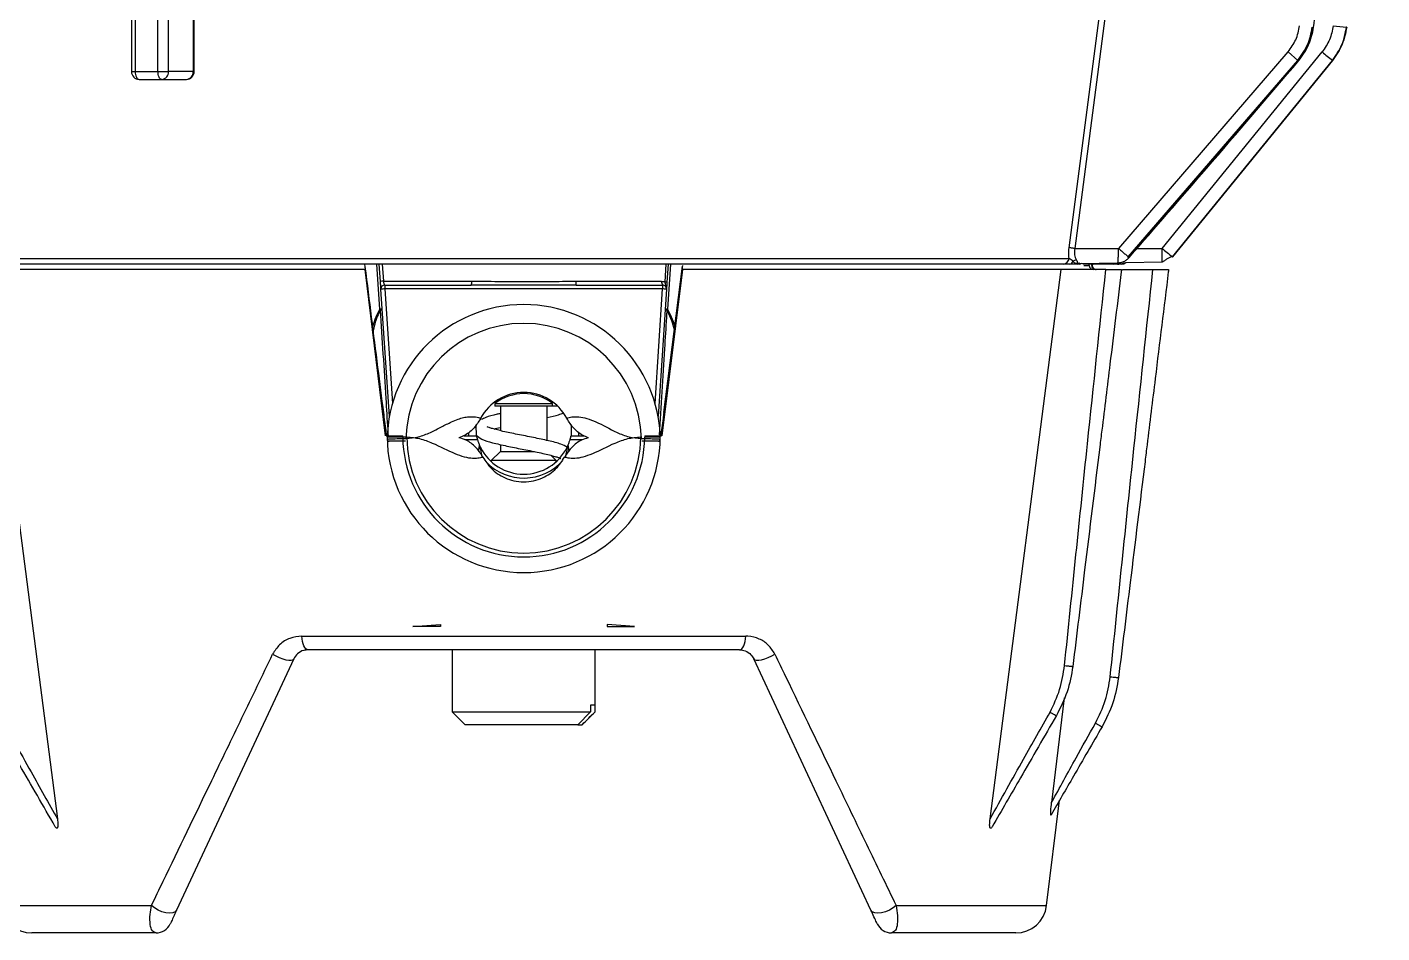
# Model space of a CAD drawing. Extents: x 7 to 135, y 3 to 97.
# Drawn here: x 55.29 to 60.5, y 3.37 to 6.85 of the extents above; entities that cross this region are included whole.
import ezdxf

# ---------------------------------------------------------------- set-up
doc = ezdxf.new("R2010")
doc.units = 0
doc.header["$MEASUREMENT"] = 0
doc.layers.add('OBJECT', color=7, linetype='CONTINUOUS')

msp = doc.modelspace()

# ---------------------------------------------------------------- linework, layer by layer
at = {"layer": 'OBJECT'}
for p, q in [((55.6953, 6.9014), (55.6953, 6.6814)), ((55.7099, 6.9014), (55.7099, 6.6814)), ((55.7974, 6.6814), (55.7974, 6.9014)), ((55.8379, 6.6814), (55.8379, 6.9014)), ((55.9329, 6.9014), (55.9329, 6.6814)), ((55.937, 6.6814), (55.937, 6.9014)), ((59.2996, 6.0041), (59.4145, 6.8882)), ((59.4367, 6.8866), (59.3215, 6.0014)), ((60.3666, 6.8522), (60.3658, 6.8522)), ((59.4901, 6.0015), (60.141, 6.7567)), ((59.527, 5.9693), (60.1789, 6.7244)), ((59.5297, 5.9693), (60.1814, 6.7244)), ((59.657, 6.0015), (60.2721, 6.7565)), ((59.6965, 5.9694), (60.3118, 6.7244)), ((60.3123, 6.7244), (59.6966, 5.9694)), ((60.1789, 6.7244), (60.141, 6.7567)), ((60.1789, 6.7244), (60.1814, 6.7244)), ((60.3123, 6.7244), (60.3118, 6.7244)), ((55.6953, 6.6814), (55.7099, 6.6814)), ((55.7099, 6.6814), (55.7974, 6.6814)), ((55.7974, 6.6814), (55.8379, 6.6814)), ((55.9329, 6.6814), (55.8379, 6.6814)), ((55.9329, 6.6814), (55.937, 6.6814)), ((55.7253, 6.6514), (55.8119, 6.6514)), ((55.8119, 6.6514), (55.907, 6.6514)), ((59.3215, 6.0014), (59.4901, 6.0015)), ((59.4901, 6.0015), (59.4902, 6.0014)), ((59.5606, 6.0015), (59.657, 6.0015)), ((55.1074, 5.9633), (59.2995, 5.9633)), ((56.594, 5.9314), (56.5928, 5.9414)), ((56.65, 5.7679), (56.6385, 5.9414)), ((56.6525, 5.8743), (56.6481, 5.9414)), ((56.6594, 5.9414), (56.6638, 5.8755)), ((57.7464, 5.8726), (57.751, 5.9414)), ((57.7585, 5.9414), (57.7539, 5.8717)), ((57.7681, 5.9414), (57.7565, 5.7679)), ((59.3148, 5.9524), (59.2995, 5.9633)), ((59.3366, 5.944), (59.4931, 5.9467)), ((59.3768, 5.9355), (59.3767, 5.9447)), ((59.3863, 5.9355), (59.3861, 5.9449)), ((59.3865, 5.9355), (59.3863, 5.9449)), ((59.3886, 5.9282), (59.3902, 5.9414)), ((59.5095, 5.9453), (59.5179, 5.9472)), ((59.5171, 5.9471), (59.6572, 5.9496)), ((55.1373, 5.9208), (55.4109, 3.8088)), ((56.5938, 5.9208), (55.1373, 5.9208)), ((56.6724, 5.2808), (56.5938, 5.9208)), ((57.813, 5.9208), (57.7344, 5.2808)), ((57.8129, 5.9328), (57.7411, 5.3703)), ((59.2696, 5.9208), (57.813, 5.9208)), ((58.9959, 3.8088), (59.2696, 5.9208)), ((59.4409, 5.9208), (59.2696, 5.9208)), ((59.3562, 5.9355), (59.3768, 5.9355)), ((59.3863, 5.9355), (59.3862, 5.9355)), ((59.4024, 5.9208), (59.4024, 5.9208)), ((59.5046, 5.9208), (59.6217, 5.9208)), ((56.687, 5.3559), (56.6545, 5.8448)), ((56.6638, 5.8755), (57.0032, 5.8755)), ((56.6695, 5.8608), (56.6695, 5.846)), ((56.6695, 5.8608), (57.0018, 5.8608)), ((57.7371, 5.846), (56.6695, 5.846)), ((56.6695, 5.846), (56.6987, 5.4058)), ((57.4034, 5.8755), (57.7335, 5.8755)), ((57.4048, 5.8608), (57.7371, 5.8608)), ((57.7079, 5.4058), (57.7371, 5.846)), ((57.7521, 5.8448), (57.7196, 5.3559)), ((57.7371, 5.8608), (57.7371, 5.846)), ((57.0733, 5.3958), (57.0774, 5.3997)), ((57.078, 5.3999), (57.0766, 5.3989)), ((57.0923, 5.4056), (57.3143, 5.4056)), ((57.3143, 5.3958), (57.0923, 5.3958)), ((57.1134, 5.3958), (57.1134, 5.3011)), ((57.2934, 5.2632), (57.2934, 5.3958)), ((57.3291, 5.3997), (57.3333, 5.3958)), ((57.0214, 5.2808), (57.0207, 5.3239)), ((57.0377, 5.3485), (57.0369, 5.3471)), ((57.3697, 5.3471), (57.3689, 5.3485)), ((57.3862, 5.3236), (57.3854, 5.2808)), ((56.7535, 5.2758), (56.7385, 5.2758)), ((56.9743, 5.2808), (57.0215, 5.2808)), ((57.0256, 5.266), (56.9772, 5.266)), ((56.9911, 5.2937), (56.9913, 5.2808)), ((57.4297, 5.266), (57.3813, 5.266)), ((57.3853, 5.2808), (57.4356, 5.2808)), ((57.4156, 5.2808), (57.4157, 5.2936)), ((57.6578, 5.2758), (57.6534, 5.2758)), ((57.1134, 5.2208), (57.0784, 5.1858)), ((57.1134, 5.2478), (57.1134, 5.2208)), ((57.1134, 5.2208), (57.2443, 5.2208)), ((57.0461, 5.2003), (57.0465, 5.1994)), ((57.0784, 5.1858), (57.0784, 5.1819)), ((57.3284, 5.1858), (57.0784, 5.1858)), ((57.3284, 5.1858), (57.3079, 5.2063)), ((57.3284, 5.1819), (57.3284, 5.1858)), ((57.3603, 5.1994), (57.3608, 5.2003)), ((56.7773, 4.5488), (56.8834, 4.5557)), ((56.8834, 4.5488), (56.7773, 4.5488)), ((56.8834, 4.5557), (56.8834, 4.5488)), ((56.8834, 4.5557), (56.8834, 4.5488)), ((57.6296, 4.5488), (57.5234, 4.5557)), ((57.5234, 4.5557), (57.5234, 4.5488)), ((57.5234, 4.5557), (57.5234, 4.5488)), ((57.5234, 4.5488), (57.6296, 4.5488)), ((56.3502, 4.5115), (58.0566, 4.5115)), ((58.0329, 4.4588), (56.374, 4.4588)), ((56.9284, 4.4588), (56.9284, 4.2208)), ((57.4784, 4.2208), (57.4784, 4.4588)), ((56.3196, 4.4241), (55.8692, 3.4581)), ((58.5377, 3.4581), (58.0872, 4.4241)), ((59.2812, 4.274), (59.2323, 3.8718)), ((56.9284, 4.2208), (56.9784, 4.1708)), ((56.9284, 4.2208), (57.4602, 4.2208)), ((57.4602, 4.2208), (57.411, 4.1708)), ((57.4284, 4.1708), (57.4784, 4.2208)), ((57.4773, 4.2458), (57.4602, 4.2458)), ((57.4602, 4.2458), (57.4602, 4.2208)), ((57.4773, 4.2208), (57.4773, 4.2458)), ((57.4773, 4.2208), (57.4784, 4.2208)), ((57.411, 4.1708), (56.9784, 4.1708)), ((57.411, 4.1708), (57.428, 4.1708)), ((57.4284, 4.1708), (57.428, 4.1708)), ((59.2133, 3.4762), (59.2629, 3.8805)), ((55.1936, 3.4762), (55.7724, 3.4762)), ((58.6345, 3.4762), (59.2133, 3.4762)), ((55.7902, 3.3708), (55.3127, 3.3708)), ((59.0942, 3.3708), (58.6167, 3.3708))]:
    msp.add_line(p, q, dxfattribs=at)
at = {"layer": 'OBJECT', "flags": 128}
for points in [[(60.2373, 6.8522), (60.2395, 6.8517), (60.2395, 6.8516)], [(60.3666, 6.8522), (60.3665, 6.852), (60.3663, 6.852)], [(60.1814, 6.7244), (60.1825, 6.7234), (60.1824, 6.7235)], [(60.3123, 6.7244), (60.3121, 6.7245), (60.312, 6.7246)], [(55.7099, 6.6814), (55.7102, 6.6755), (55.7111, 6.6699), (55.7125, 6.6647), (55.7144, 6.6602), (55.7168, 6.6564), (55.7194, 6.6537), (55.7223, 6.652), (55.7253, 6.6514)], [(55.8119, 6.6514), (55.8091, 6.652), (55.8064, 6.6537), (55.8039, 6.6564), (55.8017, 6.6602), (55.7999, 6.6647), (55.7985, 6.6699), (55.7977, 6.6755), (55.7974, 6.6814)], [(59.5314, 5.9678), (59.5314, 5.9679), (59.5297, 5.9693)], [(59.6966, 5.9694), (59.6966, 5.9694), (59.6964, 5.9695)], [(56.374, 4.4588), (56.3697, 4.4598), (56.3655, 4.4627), (56.3616, 4.4674), (56.3581, 4.4738), (56.3551, 4.4817), (56.3528, 4.4908), (56.3511, 4.5009), (56.3502, 4.5115)], [(58.0329, 4.4588), (58.0372, 4.4598), (58.0413, 4.4627), (58.0452, 4.4674), (58.0487, 4.4738), (58.0517, 4.4817), (58.0541, 4.4908), (58.0557, 4.5009), (58.0566, 4.5115)], [(56.2382, 4.4422), (56.2505, 4.4352), (56.2636, 4.4291), (56.2768, 4.4242), (56.2894, 4.4207), (56.3005, 4.4189), (56.3096, 4.4189), (56.3161, 4.4207), (56.3196, 4.4241)], [(58.0872, 4.4241), (58.0908, 4.4207), (58.0973, 4.4189), (58.1064, 4.4189), (58.1175, 4.4207), (58.13, 4.4242), (58.1432, 4.4291), (58.1564, 4.4352), (58.1686, 4.4422)], [(55.8692, 3.4581), (55.8636, 3.4516), (55.8544, 3.4475), (55.8422, 3.446), (55.828, 3.4474), (55.8127, 3.4515), (55.7976, 3.458), (55.7838, 3.4665), (55.7724, 3.4762)], [(58.6345, 3.4762), (58.623, 3.4665), (58.6092, 3.458), (58.5941, 3.4515), (58.5789, 3.4474), (58.5646, 3.446), (58.5524, 3.4475), (58.5432, 3.4516), (58.5377, 3.4581)]]:
    msp.add_lwpolyline(points, dxfattribs=at)
at = {"layer": 'OBJECT'}
for centre, radius, start, end in [((60.4481, 7.8927), 1.0438, 262.6654, 265.4773), ((64.0799, 11.4183), 6.0193, 230.75742, 231.2433), ((55.7253, 6.6814), 0.03, 180, 270), ((55.8098, 6.6795), 0.0282, 274.4019, 3.8113), ((55.907, 6.6814), 0.03, 270, 0), ((55.9048, 6.6795), 0.0282, 274.4019, 3.8113), ((63.6754, 10.9092), 6.3429, 230.68917, 231.14946), ((59.276, 5.9649), 0.0235, 272.6256, 356.2399), ((59.3, 5.9567), 0.0154, 277.1642, 343.7121), ((59.3335, 5.9248), 0.0333, 100.8005, 124.1023), ((59.3328, 5.9663), 0.025, 270.0009, 292.435), ((59.3384, 5.9633), 0.0219, 270.1177, 299.4161), ((59.4708, 5.9659), 0.0245, 270.0466, 308.1097), ((59.4856, 5.9603), 0.0189, 271.0551, 318.6446), ((59.5013, 5.9664), 0.025, 270, 309.6955), ((59.3917, 5.9357), 0.0149, 180.605, 269.6178), ((59.4012, 5.9357), 0.0149, 180.7316, 269.7483), ((59.4016, 5.9358), 0.015, 181.3916, 269.9978), ((59.4036, 5.9358), 0.015, 194.2007, 268.3694), ((56.6663, 5.8019), 0.0737, 91.9453, 100.771), ((56.6695, 5.8458), 0.015, 90, 183.8), ((56.68, 5.6304), 0.2159, 92.8032, 96.7898), ((56.9621, 5.8719), 0.0413, 344.352, 5.0193), ((57.4445, 5.8719), 0.0413, 174.9807, 195.648), ((57.7513, 5.8721), 0.0182, 169.1838, 218.5073), ((57.7371, 5.8458), 0.015, 356.2, 90), ((57.7266, 5.6304), 0.2159, 83.2102, 87.1968), ((57.7447, 5.8238), 0.0488, 79.1954, 88.0607), ((57.2033, 5.2608), 0.525, 90, 179.2111), ((57.2033, 5.2608), 0.525, 0.8091, 90), ((56.6527, 5.7534), 0.0147, 61.3853, 100.2974), ((56.6282, 5.737), 0.0378, 49.0408, 54.6725), ((56.6505, 5.82), 0.0545, 272.6188, 279.761), ((57.7539, 5.7534), 0.0147, 79.7026, 118.6147), ((57.7561, 5.82), 0.0545, 260.239, 267.3812), ((57.7784, 5.737), 0.0378, 125.3275, 130.9592), ((57.2033, 5.2608), 0.4526, 1.2603, 178.7397), ((57.2033, 5.2608), 0.1874, 27.9166, 152.0834), ((57.2033, 5.2609), 0.1824, 52.5058, 127.4942), ((57.2034, 5.2808), 0.525, 180.5634, 359.4487), ((57.2034, 5.2808), 0.465, 180.6161, 359.3807), ((57.2034, 5.2808), 0.45, 180.6366, 359.3634), ((57.2034, 5.3196), 0.1859, 206.3644, 333.6356), ((57.2034, 5.3199), 0.2009, 224.3033, 318.3045), ((55.3127, 3.4908), 0.12, 187, 270), ((59.0942, 3.4908), 0.12, 270, 353), ((55.7902, 3.4308), 0.06, 270, 335), ((58.6167, 3.4308), 0.06, 205, 270)]:
    msp.add_arc(centre, radius, start, end, dxfattribs=at)
for centre, major_axis, start_param, end_param in [((56.7756, 4.5182), (-0.0816, 1.2851), 0.225532, 0.395872), ((57.631, 4.5182), (0.0816, 1.2851), 5.886391, 6.057653)]:
    msp.add_ellipse(centre, major_axis=major_axis, ratio=0.159803, start_param=start_param, end_param=end_param, dxfattribs=at)
for points, knots in [([(60.2395, 6.8516), (60.2496, 6.9302), (60.2676, 7.0712), (60.2905, 7.2587), (60.3078, 7.4046), (60.3219, 7.5261), (60.3479, 7.7544), (60.3789, 8.0434), (60.4129, 8.3849), (60.4332, 8.6025), (60.4475, 8.7625), (60.4581, 8.8833), (60.471, 9.0366), (60.4861, 9.2227), (60.4963, 9.3577), (60.5019, 9.4307)], [0, 0, 0, 0, 0.091692, 0.164516, 0.21848, 0.261782, 0.305976, 0.484374, 0.598107, 0.703048, 0.737316, 0.783986, 0.843321, 0.915325, 1, 1, 1, 1]), ([(60.141, 6.7567), (60.1521, 6.7718), (60.1744, 6.8022), (60.1818, 6.8391), (60.1855, 6.8576)], [0, 0, 0, 0, 0.498689, 1, 1, 1, 1]), ([(60.1789, 6.7244), (60.1929, 6.744), (60.2206, 6.7826), (60.2298, 6.8292), (60.2343, 6.8522)], [0, 0, 0, 0, 0.506802, 1, 1, 1, 1]), ([(60.1814, 6.7244), (60.1955, 6.7441), (60.2233, 6.7827), (60.2327, 6.8293), (60.2373, 6.8522)], [0, 0, 0, 0, 0.5090499, 1, 1, 1, 1]), ([(60.1824, 6.7235), (60.1966, 6.7428), (60.2249, 6.7813), (60.2347, 6.8282), (60.2395, 6.8516)], [0, 0, 0, 0, 0.5001028, 1, 1, 1, 1]), ([(60.3148, 6.8575), (60.3113, 6.8391), (60.3042, 6.8024), (60.2828, 6.7718), (60.2721, 6.7565)], [0, 0, 0, 0, 0.501551, 1, 1, 1, 1]), ([(60.3118, 6.7244), (60.3254, 6.7439), (60.3525, 6.7827), (60.3614, 6.8291), (60.3658, 6.8522)], [0, 0, 0, 0, 0.5034059, 1, 1, 1, 1]), ([(60.3666, 6.8522), (60.3622, 6.8295), (60.3532, 6.7831), (60.3262, 6.7443), (60.3123, 6.7244)], [0, 0, 0, 0, 0.488528, 1, 1, 1, 1]), ([(59.5314, 5.9678), (59.6303, 6.0813), (59.8487, 6.3319), (60.0643, 6.585), (60.1824, 6.7235)], [0, 0, 0, 0, 0.45251, 1, 1, 1, 1]), ([(59.2995, 5.9633), (59.2988, 5.9697), (59.2975, 5.9826), (59.2989, 5.9969), (59.2996, 6.0041)], [0, 0, 0, 0, 0.498439, 1, 1, 1, 1]), ([(59.3215, 6.0014), (59.3193, 6.0017), (59.3147, 6.0023), (59.3084, 6.0031), (59.303, 6.0037), (59.3007, 6.0039), (59.2996, 6.0041)], [0, 0, 0, 0, 0.245158, 0.499985, 0.75482, 1, 1, 1, 1]), ([(59.3215, 6.0014), (59.3209, 5.9972), (59.3197, 5.9887), (59.3205, 5.9767), (59.3229, 5.9659), (59.3258, 5.9604), (59.3273, 5.9575)], [0, 0, 0, 0, 0.250433, 0.499846, 0.740766, 1, 1, 1, 1]), ([(59.4887, 5.9467), (59.4886, 5.9475), (59.4883, 5.9491), (59.4885, 5.9615), (59.4891, 5.9761), (59.4897, 5.9898), (59.49, 5.9975), (59.4902, 6.0014)], [0, 0, 0, 0, 0.250888, 0.499862, 0.733617, 0.862853, 1, 1, 1, 1]), ([(59.4902, 6.0014), (59.4951, 5.9972), (59.5044, 5.989), (59.5157, 5.9791), (59.5232, 5.9725), (59.5258, 5.9703), (59.527, 5.9693)], [0, 0, 0, 0, 0.2951, 0.569758, 0.806962, 1, 1, 1, 1]), ([(59.6567, 5.9496), (59.6567, 5.9501), (59.6567, 5.9513), (59.6568, 5.9595), (59.6568, 5.9693), (59.6569, 5.9787), (59.6569, 5.9896), (59.6569, 5.9975), (59.657, 6.0015)], [0, 0, 0, 0, 0.210673, 0.447315, 0.575819, 0.71077, 0.852165, 1, 1, 1, 1]), ([(57.2034, 5.9414), (57.1341, 5.9414), (56.9944, 5.9414), (56.785, 5.9414), (56.5402, 5.9414), (56.2655, 5.9414), (55.9734, 5.9414), (55.7065, 5.9414), (55.4737, 5.9414), (55.2767, 5.9414), (55.1783, 5.9414), (55.1298, 5.9414)], [0, 0, 0, 0, 0.080452, 0.162157, 0.245044, 0.37189, 0.500054, 0.628218, 0.755064, 0.879355, 1, 1, 1, 1]), ([(59.2771, 5.9414), (59.2456, 5.9414), (59.1821, 5.9414), (59.0649, 5.9414), (58.9082, 5.9414), (58.7001, 5.9414), (58.4335, 5.9414), (58.1414, 5.9414), (57.8331, 5.9414), (57.5186, 5.9414), (57.3074, 5.9414), (57.2034, 5.9414)], [0, 0, 0, 0, 0.080452, 0.162157, 0.245044, 0.37189, 0.500054, 0.628218, 0.755064, 0.879355, 1, 1, 1, 1]), ([(59.3019, 5.9414), (59.2969, 5.9414), (59.287, 5.9414), (59.2804, 5.9414), (59.2771, 5.9414)], [0, 0, 0, 0, 0.498638, 1, 1, 1, 1]), ([(59.3328, 5.9414), (59.3309, 5.9414), (59.328, 5.9414), (59.3162, 5.9414), (59.3067, 5.9414), (59.3019, 5.9414)], [0, 0, 0, 0, 0.500913, 0.751129, 1, 1, 1, 1]), ([(59.33, 5.9435), (59.3267, 5.9435), (59.3217, 5.9435), (59.3166, 5.95), (59.3148, 5.9524)], [0, 0, 0, 0, 0.64416, 1, 1, 1, 1]), ([(59.3273, 5.9575), (59.3283, 5.9555), (59.3304, 5.9515), (59.3311, 5.9478), (59.3317, 5.9458), (59.3326, 5.9443), (59.335, 5.9441), (59.3366, 5.944)], [0, 0, 0, 0, 0.249994, 0.4976, 0.621226, 0.74557, 1, 1, 1, 1]), ([(59.3411, 5.9446), (59.3379, 5.9435), (59.3336, 5.9421), (59.3307, 5.9432), (59.33, 5.9435)], [0, 0, 0, 0, 0.748416, 1, 1, 1, 1]), ([(59.3405, 5.9426), (59.3414, 5.9429), (59.3426, 5.9433), (59.3438, 5.944), (59.344, 5.9441)], [0, 0, 0, 0, 0.786274, 1, 1, 1, 1]), ([(59.4708, 5.9414), (59.4554, 5.9414), (59.4272, 5.9414), (59.3756, 5.9414), (59.3522, 5.9414)], [0, 0, 0, 0, 0.54775, 1, 1, 1, 1]), ([(59.486, 5.9414), (59.4825, 5.9414), (59.4755, 5.9414), (59.4723, 5.9414), (59.4708, 5.9414)], [0, 0, 0, 0, 0.499472, 1, 1, 1, 1]), ([(59.486, 5.9414), (59.4877, 5.9414), (59.4943, 5.9416), (59.5015, 5.9419), (59.5068, 5.9443), (59.5099, 5.9457)], [0, 0, 0, 0, 0.123168, 0.482949, 1, 1, 1, 1]), ([(59.4885, 5.9467), (59.4916, 5.9469), (59.4972, 5.9473), (59.5067, 5.9499), (59.5129, 5.9527), (59.5182, 5.956), (59.5216, 5.9584), (59.5265, 5.9626), (59.5296, 5.9659), (59.5314, 5.9678)], [0, 0, 0, 0, 0.196682, 0.357946, 0.575558, 0.606711, 0.727751, 0.845337, 1, 1, 1, 1]), ([(59.527, 5.9693), (59.5266, 5.9689), (59.5261, 5.9683), (59.5256, 5.9675), (59.5254, 5.967), (59.5252, 5.9665), (59.5253, 5.9662), (59.5255, 5.9661), (59.5259, 5.9661), (59.5266, 5.9665), (59.5276, 5.9672), (59.5287, 5.9682), (59.5294, 5.969), (59.5297, 5.9693)], [0, 0, 0, 0, 0.135755, 0.19461, 0.25085, 0.311579, 0.375121, 0.438063, 0.500884, 0.619797, 0.750916, 0.873674, 1, 1, 1, 1]), ([(59.6567, 5.9496), (59.658, 5.9498), (59.6604, 5.9503), (59.6647, 5.9533), (59.6693, 5.957), (59.6744, 5.9609), (59.6799, 5.9644), (59.6853, 5.9674), (59.6906, 5.9698), (59.6932, 5.9706), (59.6945, 5.9711)], [0, 0, 0, 0, 0.183556, 0.338835, 0.468758, 0.580793, 0.682218, 0.782215, 0.887016, 1, 1, 1, 1]), ([(59.6966, 5.9694), (59.6966, 5.9693), (59.6965, 5.9693), (59.6964, 5.9692), (59.6964, 5.9691), (59.6963, 5.9691), (59.6963, 5.969), (59.6963, 5.969), (59.6963, 5.969), (59.6963, 5.9691), (59.6963, 5.9691), (59.6963, 5.9692), (59.6964, 5.9693), (59.6965, 5.9693), (59.6965, 5.9694)], [0, 0, 0, 0, 0.148715, 0.270423, 0.325985, 0.381078, 0.499318, 0.560288, 0.614892, 0.666468, 0.718939, 0.776042, 0.840716, 1, 1, 1, 1]), ([(56.5941, 5.9208), (56.5944, 5.9209), (56.5948, 5.9213), (56.5948, 5.9238), (56.5945, 5.9273), (56.5942, 5.9302), (56.594, 5.9314)], [0, 0, 0, 0, 0.26072, 0.521083, 0.790353, 1, 1, 1, 1]), ([(56.6653, 5.3703), (56.6579, 5.4281), (56.6339, 5.6148), (56.6106, 5.8016), (56.5945, 5.9305)], [0, 0, 0, 0, 0.309757, 1, 1, 1, 1]), ([(57.8133, 5.9355), (57.8131, 5.9338), (57.8127, 5.9305), (57.8122, 5.926), (57.812, 5.9227), (57.8123, 5.921), (57.8127, 5.9208), (57.8128, 5.9208)], [0, 0, 0, 0, 0.216051, 0.431797, 0.654833, 0.880192, 1, 1, 1, 1]), ([(59.2821, 4.3983), (59.3113, 4.6826), (59.3636, 5.1901), (59.4172, 5.6975), (59.4409, 5.9208)], [0, 0, 0, 0, 0.560008, 1, 1, 1, 1]), ([(59.3911, 5.9252), (59.3911, 5.9252), (59.393, 5.9239), (59.3966, 5.9216), (59.4007, 5.921), (59.4024, 5.9208)], [0, 0, 0, 0, 0.01574, 0.600076, 1, 1, 1, 1]), ([(59.5003, 5.9139), (59.5003, 5.9133), (59.4857, 5.7944), (59.4606, 5.5908), (59.4331, 5.3666), (59.4201, 5.2601), (59.4174, 5.2382), (59.4173, 5.2376)], [0, 0, 0, 0, 0.002464, 0.527441, 0.903159, 0.997088, 1, 1, 1, 1]), ([(59.4409, 5.9208), (59.4477, 5.9208), (59.4614, 5.9208), (59.4796, 5.9208), (59.4932, 5.9208), (59.5002, 5.9208), (59.5009, 5.9208), (59.5012, 5.9208)], [0, 0, 0, 0, 0.217203, 0.434332, 0.650166, 0.86439, 1, 1, 1, 1]), ([(59.4577, 4.3556), (59.4879, 4.6478), (59.5419, 5.1696), (59.5973, 5.6913), (59.6217, 5.9208)], [0, 0, 0, 0, 0.5600081, 1, 1, 1, 1]), ([(59.5012, 5.9208), (59.501, 5.9195), (59.5007, 5.9172), (59.5005, 5.9149), (59.5003, 5.9139)], [0, 0, 0, 0, 0.56, 1, 1, 1, 1]), ([(59.6812, 5.9139), (59.6811, 5.9133), (59.6642, 5.7758), (59.6368, 5.5535), (59.6071, 5.3107), (59.594, 5.2041), (59.5913, 5.1823), (59.5913, 5.1816)], [0, 0, 0, 0, 0.002274, 0.563506, 0.91051, 0.997261, 1, 1, 1, 1]), ([(59.6217, 5.9208), (59.6285, 5.9208), (59.6422, 5.9208), (59.6604, 5.9208), (59.674, 5.9208), (59.681, 5.9208), (59.6817, 5.9208), (59.682, 5.9208)], [0, 0, 0, 0, 0.217204, 0.434334, 0.650168, 0.864392, 1, 1, 1, 1]), ([(59.682, 5.9208), (59.6819, 5.9195), (59.6816, 5.9172), (59.6813, 5.9149), (59.6812, 5.9139)], [0, 0, 0, 0, 0.56, 1, 1, 1, 1]), ([(56.6545, 5.8448), (56.6545, 5.8449), (56.6545, 5.8453), (56.6542, 5.8488), (56.6538, 5.8555), (56.6532, 5.8643), (56.6528, 5.8709), (56.6525, 5.8743)], [0, 0, 0, 0, 0.139487, 0.361921, 0.577746, 0.78878, 1, 1, 1, 1]), ([(56.6638, 5.8755), (56.6641, 5.8738), (56.6646, 5.8704), (56.6659, 5.8661), (56.6673, 5.8628), (56.6685, 5.861), (56.6692, 5.8608), (56.6695, 5.8608)], [0, 0, 0, 0, 0.202488, 0.410673, 0.629109, 0.857215, 1, 1, 1, 1]), ([(57.4048, 5.8608), (57.3948, 5.8608), (57.3448, 5.8607), (57.2775, 5.8601), (57.1532, 5.8599), (57.0689, 5.8604), (57.0018, 5.8608)], [0, 0, 0, 0, 0.07443, 0.372178, 0.500914, 1, 1, 1, 1]), ([(57.0032, 5.8755), (57.0231, 5.8754), (57.1219, 5.8748), (57.2558, 5.8741), (57.369, 5.8752), (57.4034, 5.8755)], [0, 0, 0, 0, 0.1497608, 0.7418735, 1, 1, 1, 1]), ([(57.7335, 5.8755), (57.7369, 5.8752), (57.7414, 5.8748), (57.7454, 5.873), (57.7464, 5.8726)], [0, 0, 0, 0, 0.7675467, 1, 1, 1, 1]), ([(57.7521, 5.8448), (57.7521, 5.8448), (57.7525, 5.8517), (57.7482, 5.86), (57.7467, 5.87), (57.7464, 5.8726)], [0, 0, 0, 0, 0.005395, 0.748175, 1, 1, 1, 1]), ([(57.7539, 5.8717), (57.7537, 5.8686), (57.7532, 5.8622), (57.7527, 5.8538), (57.7523, 5.8484), (57.7522, 5.8459), (57.7521, 5.845), (57.7521, 5.8448), (57.7521, 5.8448)], [0, 0, 0, 0, 0.2672718, 0.534234, 0.810742, 0.9579924, 0.994439, 1, 1, 1, 1]), ([(56.653, 5.7656), (56.6486, 5.7571), (56.6347, 5.7301), (56.6281, 5.6997), (56.6235, 5.6789)], [0, 0, 0, 0, 0.314534, 1, 1, 1, 1]), ([(56.6837, 5.2755), (56.6831, 5.2855), (56.68, 5.3354), (56.6697, 5.4988), (56.6601, 5.6521), (56.653, 5.7656)], [0, 0, 0, 0, 0.061092, 0.305458, 1, 1, 1, 1]), ([(57.7536, 5.7656), (57.753, 5.7556), (57.7499, 5.7057), (57.7398, 5.5454), (57.7303, 5.3951), (57.7234, 5.2846)], [0, 0, 0, 0, 0.062251, 0.311255, 1, 1, 1, 1]), ([(57.782, 5.6906), (57.7815, 5.6929), (57.7761, 5.7195), (57.7644, 5.7435), (57.7536, 5.7656)], [0, 0, 0, 0, 0.085458, 1, 1, 1, 1]), ([(56.677, 5.2785), (56.6761, 5.2862), (56.6721, 5.3168), (56.6682, 5.3473), (56.6653, 5.3703)], [0, 0, 0, 0, 0.249855, 1, 1, 1, 1]), ([(57.1134, 5.3665), (57.1093, 5.3657), (57.0868, 5.3608), (57.062, 5.3547), (57.0465, 5.3463), (57.0415, 5.3435)], [0, 0, 0, 0, 0.131128, 0.716623, 1, 1, 1, 1]), ([(57.2934, 5.3511), (57.3092, 5.3547), (57.3342, 5.3602), (57.3499, 5.367), (57.3557, 5.3695)], [0, 0, 0, 0, 0.633943, 1, 1, 1, 1]), ([(57.3333, 5.3958), (57.3322, 5.3958), (57.3266, 5.3958), (57.3198, 5.3958), (57.3143, 5.3958)], [0, 0, 0, 0, 0.197474, 1, 1, 1, 1]), ([(57.7416, 5.3703), (57.7406, 5.3626), (57.7367, 5.332), (57.7328, 5.3015), (57.7298, 5.2785)], [0, 0, 0, 0, 0.250145, 1, 1, 1, 1]), ([(56.7508, 5.2707), (56.7669, 5.2722), (56.8001, 5.2754), (56.8451, 5.2941), (56.8867, 5.3154), (56.922, 5.3336), (56.9503, 5.3453), (56.9726, 5.3519), (56.9964, 5.3556), (57.0155, 5.3546), (57.0297, 5.3514), (57.035, 5.3495), (57.0377, 5.3485)], [0, 0, 0, 0, 0.1202298, 0.2490629, 0.3784379, 0.5029661, 0.588812, 0.6601266, 0.7351408, 0.8597756, 0.9282683, 1, 1, 1, 1]), ([(57.0369, 5.3471), (57.0294, 5.3351), (57.0138, 5.3103), (56.9843, 5.2853), (56.9625, 5.2769), (56.9547, 5.2739)], [0, 0, 0, 0, 0.376611, 0.775154, 1, 1, 1, 1]), ([(57.3703, 5.2376), (57.3628, 5.2416), (57.3444, 5.2515), (57.3002, 5.262), (57.2414, 5.2746), (57.1792, 5.2866), (57.1232, 5.2981), (57.0883, 5.3072), (57.0699, 5.313), (57.0624, 5.3169), (57.0628, 5.315), (57.0629, 5.3142)], [0, 0, 0, 0, 0.105578, 0.260573, 0.411296, 0.56025, 0.707379, 0.840839, 0.901251, 0.959809, 1, 1, 1, 1]), ([(57.0897, 5.3072), (57.0899, 5.3073), (57.0959, 5.3091), (57.1039, 5.3113), (57.1133, 5.3134), (57.1134, 5.3134)], [0, 0, 0, 0, 0.02686, 0.990238, 1, 1, 1, 1]), ([(57.3689, 5.3485), (57.3746, 5.3505), (57.3855, 5.3541), (57.4216, 5.3565), (57.4826, 5.3373), (57.5468, 5.3001), (57.6064, 5.2754), (57.6397, 5.2723), (57.6558, 5.2707)], [0, 0, 0, 0, 0.140311, 0.265172, 0.496385, 0.750484, 0.879548, 1, 1, 1, 1]), ([(57.452, 5.2739), (57.4441, 5.2769), (57.4223, 5.2853), (57.3928, 5.3103), (57.3772, 5.3351), (57.3697, 5.3471)], [0, 0, 0, 0, 0.225747, 0.6238264, 1, 1, 1, 1]), ([(56.6783, 5.2681), (56.6784, 5.2672), (56.6786, 5.2653), (56.6804, 5.2628), (56.6829, 5.2611), (56.6849, 5.2609), (56.6858, 5.2608)], [0, 0, 0, 0, 0.253373, 0.514267, 0.767599, 1, 1, 1, 1]), ([(56.6784, 5.2681), (56.6784, 5.2682), (56.6784, 5.2682), (56.6785, 5.2683), (56.6786, 5.2683), (56.6786, 5.2684), (56.6787, 5.2684), (56.6787, 5.2684), (56.6787, 5.2684), (56.6787, 5.2684), (56.6787, 5.2684), (56.6787, 5.2684), (56.6787, 5.2684), (56.6787, 5.2684), (56.6787, 5.2684), (56.6787, 5.2684), (56.6789, 5.2685), (56.6796, 5.2687), (56.6824, 5.2691), (56.6894, 5.2696), (56.7013, 5.2701), (56.7155, 5.2704), (56.7318, 5.2707), (56.7435, 5.2707), (56.7508, 5.2707)], [0, 0, 0, 0, 0.024153, 0.041438, 0.050111, 0.054456, 0.05663, 0.057718, 0.058262, 0.058534, 0.05867, 0.058738, 0.058772, 0.058789, 0.058797, 0.058802, 0.058806, 0.107688, 0.202561, 0.343264, 0.529556, 0.670802, 0.796442, 1, 1, 1, 1]), ([(56.7385, 5.2758), (56.7341, 5.2758), (56.7254, 5.2758), (56.7132, 5.2758), (56.7025, 5.2757), (56.6909, 5.2757), (56.6807, 5.2757), (56.6793, 5.2757), (56.6785, 5.2757)], [0, 0, 0, 0, 0.141133, 0.277933, 0.410401, 0.538533, 0.780697, 1, 1, 1, 1]), ([(56.6836, 5.2808), (56.6835, 5.2808), (56.6821, 5.2808), (56.6869, 5.2808), (56.6984, 5.2808), (56.7169, 5.2808), (56.7313, 5.2808), (56.7385, 5.2808)], [0, 0, 0, 0, 0.006044, 0.254495, 0.502963, 0.751461, 1, 1, 1, 1]), ([(56.7487, 5.2608), (56.7417, 5.2608), (56.7312, 5.2608), (56.7177, 5.2608), (56.7083, 5.2608), (56.7, 5.2608), (56.6934, 5.2608), (56.6884, 5.2608), (56.6859, 5.2608), (56.6851, 5.2608), (56.6859, 5.2608), (56.686, 5.2608)], [0, 0, 0, 0, 0.212459, 0.319859, 0.4276, 0.536382, 0.645682, 0.756266, 0.867503, 0.980053, 1, 1, 1, 1]), ([(56.7385, 5.2758), (56.7385, 5.2764), (56.7385, 5.2774), (56.7385, 5.2785), (56.7385, 5.2793), (56.7385, 5.28), (56.7385, 5.2806), (56.7385, 5.2807), (56.7385, 5.2808)], [0, 0, 0, 0, 0.239457, 0.368361, 0.5, 0.631639, 0.760543, 1, 1, 1, 1]), ([(57.0465, 5.1994), (57.0429, 5.1981), (57.0362, 5.1956), (57.0097, 5.193), (56.9766, 5.198), (56.9257, 5.2168), (56.8698, 5.2467), (56.8056, 5.2713), (56.7706, 5.2743), (56.7535, 5.2758)], [0, 0, 0, 0, 0.148994, 0.27861, 0.392897, 0.5068, 0.755058, 0.880057, 1, 1, 1, 1]), ([(57.0461, 5.2003), (57.0374, 5.2136), (57.0207, 5.2392), (56.9871, 5.2638), (56.9636, 5.2712), (56.9542, 5.2741)], [0, 0, 0, 0, 0.390735, 0.754832, 1, 1, 1, 1]), ([(57.0202, 5.2844), (57.0269, 5.2789), (57.0422, 5.2662), (57.0817, 5.2549), (57.1361, 5.2421), (57.197, 5.2302), (57.2575, 5.2182), (57.3014, 5.2085), (57.3272, 5.2007), (57.3393, 5.1974), (57.3467, 5.1918), (57.3461, 5.1941), (57.346, 5.1944)], [0, 0, 0, 0, 0.1121909, 0.2556135, 0.3992332, 0.5329727, 0.6677738, 0.8087234, 0.8752495, 0.9352319, 0.9897553, 1, 1, 1, 1]), ([(57.0215, 5.2808), (57.0216, 5.2808), (57.0216, 5.2807), (57.0223, 5.2781), (57.0228, 5.276), (57.0235, 5.2733), (57.0239, 5.2717), (57.0244, 5.2701), (57.0248, 5.2685), (57.0252, 5.2671), (57.0255, 5.2663), (57.0256, 5.266)], [0, 0, 0, 0, 0.511147, 0.662899, 0.815679, 0.862747, 0.895485, 0.9216, 0.947767, 0.980816, 1, 1, 1, 1]), ([(57.0256, 5.266), (57.0268, 5.2623), (57.0297, 5.2533), (57.0323, 5.2472), (57.0338, 5.2436)], [0, 0, 0, 0, 0.41928, 1, 1, 1, 1]), ([(57.6534, 5.2758), (57.6362, 5.2743), (57.6012, 5.2713), (57.537, 5.2467), (57.4812, 5.2168), (57.4303, 5.198), (57.3971, 5.193), (57.3707, 5.1956), (57.3639, 5.1981), (57.3603, 5.1994)], [0, 0, 0, 0, 0.119943, 0.244942, 0.4932, 0.607103, 0.72139, 0.851006, 1, 1, 1, 1]), ([(57.4516, 5.2737), (57.4425, 5.2709), (57.4194, 5.2636), (57.3862, 5.2392), (57.3694, 5.2136), (57.3608, 5.2003)], [0, 0, 0, 0, 0.238135, 0.605638, 1, 1, 1, 1]), ([(57.3731, 5.2436), (57.3746, 5.2472), (57.3772, 5.2533), (57.3801, 5.2623), (57.3813, 5.266)], [0, 0, 0, 0, 0.58072, 1, 1, 1, 1]), ([(57.3813, 5.266), (57.3815, 5.2666), (57.3817, 5.2676), (57.3822, 5.2693), (57.3827, 5.2709), (57.3831, 5.2725), (57.3837, 5.2746), (57.3846, 5.278), (57.3852, 5.2806), (57.3853, 5.2807), (57.3853, 5.2808)], [0, 0, 0, 0, 0.035566, 0.063992, 0.0926, 0.117843, 0.160191, 0.242057, 0.516412, 1, 1, 1, 1]), ([(57.6558, 5.2707), (57.663, 5.2707), (57.6748, 5.2707), (57.6911, 5.2704), (57.7053, 5.2701), (57.7172, 5.2696), (57.7249, 5.269), (57.7283, 5.2685), (57.7279, 5.2682), (57.7278, 5.2681)], [0, 0, 0, 0, 0.203366, 0.328893, 0.470015, 0.656171, 0.796757, 0.940075, 1, 1, 1, 1]), ([(57.7208, 5.2608), (57.7208, 5.2608), (57.7215, 5.2608), (57.7207, 5.2608), (57.7181, 5.2608), (57.7132, 5.2608), (57.7066, 5.2608), (57.6983, 5.2608), (57.6889, 5.2608), (57.6754, 5.2608), (57.6649, 5.2608), (57.6578, 5.2608)], [0, 0, 0, 0, 0.009915, 0.123818, 0.235924, 0.347858, 0.458011, 0.568122, 0.676703, 0.785415, 1, 1, 1, 1]), ([(57.6684, 5.2808), (57.6684, 5.2807), (57.6684, 5.2806), (57.6684, 5.28), (57.6684, 5.2793), (57.6684, 5.2785), (57.6684, 5.2774), (57.6684, 5.2764), (57.6684, 5.2758)], [0, 0, 0, 0, 0.239457, 0.368361, 0.5, 0.631639, 0.760543, 1, 1, 1, 1]), ([(57.6684, 5.2808), (57.6756, 5.2808), (57.69, 5.2808), (57.7082, 5.2808), (57.7209, 5.2808), (57.7226, 5.2808), (57.7234, 5.2808)], [0, 0, 0, 0, 0.25005, 0.500059, 0.750038, 1, 1, 1, 1]), ([(57.7282, 5.2757), (57.7275, 5.2757), (57.726, 5.2757), (57.7159, 5.2757), (57.7044, 5.2757), (57.6937, 5.2758), (57.6815, 5.2758), (57.6728, 5.2758), (57.6684, 5.2758)], [0, 0, 0, 0, 0.213629, 0.457544, 0.586607, 0.720038, 0.857836, 1, 1, 1, 1]), ([(57.7214, 5.2609), (57.7221, 5.261), (57.7238, 5.2612), (57.7262, 5.2628), (57.728, 5.2653), (57.7282, 5.2672), (57.7282, 5.2681)], [0, 0, 0, 0, 0.190069, 0.457382, 0.732666, 1, 1, 1, 1]), ([(57.0305, 5.2212), (57.0305, 5.2226), (57.0306, 5.2272), (57.0316, 5.2343), (57.0327, 5.241), (57.0335, 5.243), (57.0338, 5.2436)], [0, 0, 0, 0, 0.141812, 0.495592, 0.852707, 1, 1, 1, 1]), ([(57.0338, 5.2436), (57.0341, 5.2428), (57.0349, 5.2411), (57.0361, 5.2384), (57.0368, 5.2371), (57.0368, 5.237)], [0, 0, 0, 0, 0.492501, 0.982036, 1, 1, 1, 1]), ([(57.0368, 5.237), (57.0367, 5.2373), (57.0364, 5.2379), (57.036, 5.2383), (57.0358, 5.238), (57.0356, 5.237), (57.0358, 5.2339), (57.0375, 5.2223), (57.0406, 5.2092), (57.0436, 5.199), (57.0441, 5.1974)], [0, 0, 0, 0, 0.031769, 0.063866, 0.09228, 0.124061, 0.178638, 0.342675, 0.896678, 1, 1, 1, 1]), ([(57.3628, 5.1974), (57.3655, 5.2073), (57.3687, 5.2187), (57.3707, 5.2313), (57.3711, 5.2349), (57.3712, 5.237), (57.3711, 5.2379), (57.3709, 5.2382), (57.3706, 5.238), (57.3703, 5.2375), (57.3701, 5.2371), (57.37, 5.237)], [0, 0, 0, 0, 0.622589, 0.726619, 0.834066, 0.869886, 0.906008, 0.931002, 0.956015, 0.991059, 1, 1, 1, 1]), ([(57.37, 5.237), (57.37, 5.2371), (57.3707, 5.2385), (57.372, 5.2411), (57.3727, 5.2428), (57.3731, 5.2436)], [0, 0, 0, 0, 0.017963, 0.524699, 1, 1, 1, 1]), ([(57.3731, 5.2436), (57.3734, 5.2427), (57.3743, 5.2404), (57.3756, 5.2326), (57.3761, 5.2255), (57.3764, 5.2213)], [0, 0, 0, 0, 0.210136, 0.527899, 1, 1, 1, 1]), ([(59.4173, 5.2376), (59.398, 5.0803), (59.3635, 4.7994), (59.329, 4.5186), (59.3138, 4.395)], [0, 0, 0, 0, 0.560063, 1, 1, 1, 1]), ([(57.0465, 5.1994), (57.0563, 5.1844), (57.0777, 5.1512), (57.122, 5.1219), (57.1659, 5.1073), (57.2034, 5.1033), (57.2408, 5.1073), (57.2848, 5.1218), (57.3291, 5.1511), (57.3506, 5.1843), (57.3603, 5.1994)], [0, 0, 0, 0, 0.139204, 0.307394, 0.400693, 0.499923, 0.599069, 0.692295, 0.860371, 1, 1, 1, 1]), ([(57.3171, 5.2037), (57.3162, 5.2033), (57.315, 5.2029), (57.3127, 5.2024), (57.312, 5.2022)], [0, 0, 0, 0, 0.7099532, 1, 1, 1, 1]), ([(59.5913, 5.1816), (59.5722, 5.0268), (59.5383, 4.7504), (59.5044, 4.4739), (59.4894, 4.3523)], [0, 0, 0, 0, 0.560059, 1, 1, 1, 1]), ([(56.3502, 4.5115), (56.3346, 4.5097), (56.3035, 4.5062), (56.2632, 4.4815), (56.2464, 4.455), (56.2382, 4.4422)], [0, 0, 0, 0, 0.339404, 0.678712, 1, 1, 1, 1]), ([(58.1686, 4.4422), (58.1609, 4.4545), (58.1456, 4.4792), (58.1085, 4.5029), (58.0773, 4.5111), (58.0593, 4.5114), (58.0566, 4.5115)], [0, 0, 0, 0, 0.305397, 0.609717, 0.942896, 1, 1, 1, 1]), ([(55.7724, 3.4762), (55.7874, 3.5072), (55.8625, 3.6627), (55.9785, 3.9031), (56.12, 4.1965), (56.1988, 4.3603), (56.2382, 4.4422)], [0, 0, 0, 0, 0.10177, 0.509294, 0.754409, 1, 1, 1, 1]), ([(56.374, 4.4588), (56.3684, 4.4583), (56.3535, 4.4569), (56.3337, 4.4463), (56.3239, 4.431), (56.3196, 4.4241)], [0, 0, 0, 0, 0.248398, 0.664589, 1, 1, 1, 1]), ([(58.0329, 4.4588), (58.0403, 4.4579), (58.0567, 4.456), (58.0756, 4.4435), (58.084, 4.4296), (58.0872, 4.4241)], [0, 0, 0, 0, 0.333233, 0.73699, 1, 1, 1, 1]), ([(58.1686, 4.4422), (58.1823, 4.4137), (58.2616, 4.249), (58.3799, 4.0036), (58.5213, 3.7104), (58.5967, 3.5543), (58.6345, 3.4762)], [0, 0, 0, 0, 0.085246, 0.492532, 0.745832, 1, 1, 1, 1]), ([(59.2263, 4.2194), (59.2402, 4.2479), (59.2677, 4.3047), (59.2773, 4.3672), (59.2821, 4.3983)], [0, 0, 0, 0, 0.5011026, 1, 1, 1, 1]), ([(59.3138, 4.395), (59.3081, 4.3619), (59.2965, 4.2957), (59.2659, 4.2359), (59.2506, 4.2059)], [0, 0, 0, 0, 0.499961, 1, 1, 1, 1]), ([(59.2821, 4.3983), (59.2861, 4.3979), (59.2922, 4.3971), (59.2996, 4.3963), (59.3047, 4.3957), (59.3088, 4.3953), (59.3127, 4.395), (59.3134, 4.395), (59.3138, 4.395)], [0, 0, 0, 0, 0.239486, 0.36838, 0.5, 0.63162, 0.760514, 1, 1, 1, 1]), ([(59.4011, 4.1772), (59.415, 4.2056), (59.4428, 4.2622), (59.4527, 4.3245), (59.4577, 4.3556)], [0, 0, 0, 0, 0.500727, 1, 1, 1, 1]), ([(59.4894, 4.3523), (59.4836, 4.3192), (59.4721, 4.253), (59.4415, 4.1932), (59.4262, 4.1632)], [0, 0, 0, 0, 0.499957, 1, 1, 1, 1]), ([(59.4577, 4.3556), (59.4617, 4.3552), (59.4678, 4.3544), (59.4752, 4.3536), (59.4803, 4.353), (59.4844, 4.3526), (59.4883, 4.3523), (59.489, 4.3523), (59.4894, 4.3523)], [0, 0, 0, 0, 0.239486, 0.36838, 0.5, 0.63162, 0.760514, 1, 1, 1, 1]), ([(55.1805, 4.2194), (55.2236, 4.1429), (55.3006, 4.0061), (55.3772, 3.8691), (55.4109, 3.8088)], [0, 0, 0, 0, 0.559994, 1, 1, 1, 1]), ([(57.428, 4.1708), (57.4282, 4.171), (57.4447, 4.1877), (57.4611, 4.2043), (57.4773, 4.2208)], [0, 0, 0, 0, 0.01376, 1, 1, 1, 1]), ([(58.9959, 3.8088), (59.0387, 3.8856), (59.1151, 4.0227), (59.1923, 4.1593), (59.2263, 4.2194)], [0, 0, 0, 0, 0.560012, 1, 1, 1, 1]), ([(59.2263, 4.2194), (59.2294, 4.2177), (59.234, 4.215), (59.2397, 4.2118), (59.2435, 4.2097), (59.2467, 4.2079), (59.2497, 4.2063), (59.2502, 4.2061), (59.2506, 4.2059)], [0, 0, 0, 0, 0.239577, 0.368438, 0.5, 0.631562, 0.760423, 1, 1, 1, 1]), ([(55.4029, 3.7788), (55.3568, 3.8586), (55.2746, 4.0009), (55.1924, 4.1433), (55.1563, 4.2059)], [0, 0, 0, 0, 0.560009, 1, 1, 1, 1]), ([(59.2506, 4.2059), (59.2046, 4.1262), (59.1224, 3.9838), (59.0402, 3.8415), (59.004, 3.7788)], [0, 0, 0, 0, 0.559998, 1, 1, 1, 1]), ([(59.2323, 3.8718), (59.2635, 3.929), (59.3192, 4.0311), (59.3761, 4.1326), (59.4011, 4.1772)], [0, 0, 0, 0, 0.560034, 1, 1, 1, 1]), ([(59.4011, 4.1772), (59.4042, 4.1754), (59.409, 4.1726), (59.4149, 4.1693), (59.4189, 4.1671), (59.4221, 4.1653), (59.4253, 4.1636), (59.4258, 4.1634), (59.4262, 4.1632)], [0, 0, 0, 0, 0.239577, 0.368438, 0.5, 0.631562, 0.760423, 1, 1, 1, 1]), ([(59.4262, 4.1632), (59.3896, 4.0998), (59.3242, 3.9866), (59.2589, 3.8735), (59.2301, 3.8236)], [0, 0, 0, 0, 0.560004, 1, 1, 1, 1]), ([(59.2301, 3.8236), (59.2299, 3.8234), (59.2295, 3.8229), (59.2291, 3.8235), (59.2288, 3.8257), (59.2287, 3.8311), (59.2295, 3.8465), (59.2311, 3.861), (59.2323, 3.8718)], [0, 0, 0, 0, 0.05238, 0.104941, 0.166387, 0.263155, 0.457424, 1, 1, 1, 1]), ([(55.4109, 3.8088), (55.4118, 3.8015), (55.4129, 3.7912), (55.4125, 3.7801), (55.4115, 3.7757), (55.4105, 3.7736), (55.4093, 3.7727), (55.4078, 3.7729), (55.4055, 3.7745), (55.4039, 3.7771), (55.4029, 3.7788)], [0, 0, 0, 0, 0.401432, 0.570188, 0.633488, 0.69736, 0.744464, 0.791505, 0.86169, 1, 1, 1, 1]), ([(59.004, 3.7788), (59.0031, 3.7774), (59.0017, 3.7751), (58.9996, 3.7731), (58.9979, 3.7726), (58.9966, 3.7733), (58.9955, 3.7751), (58.9945, 3.7789), (58.9938, 3.7902), (58.995, 3.8008), (58.9959, 3.8088)], [0, 0, 0, 0, 0.113358, 0.188715, 0.241994, 0.295662, 0.34249, 0.417959, 0.560437, 1, 1, 1, 1]), ([(55.7902, 3.3708), (55.785, 3.3725), (55.7745, 3.3759), (55.7667, 3.4015), (55.7657, 3.4362), (55.7705, 3.4646), (55.7724, 3.4762)], [0, 0, 0, 0, 0.261321, 0.527903, 0.808327, 1, 1, 1, 1]), ([(55.8692, 3.4581), (55.8657, 3.4507), (55.8572, 3.4325), (55.8486, 3.4141), (55.8448, 3.406), (55.8446, 3.4055), (55.8446, 3.4054)], [0, 0, 0, 0, 0.23048, 0.56858, 0.916913, 1, 1, 1, 1]), ([(58.5623, 3.4054), (58.5616, 3.407), (58.5601, 3.4101), (58.5514, 3.4288), (58.5419, 3.4492), (58.5377, 3.4581)], [0, 0, 0, 0, 0.351629, 0.714779, 1, 1, 1, 1]), ([(58.6345, 3.4762), (58.6366, 3.4628), (58.641, 3.4357), (58.64, 3.4027), (58.6332, 3.3767), (58.6223, 3.3728), (58.6167, 3.3708)], [0, 0, 0, 0, 0.223098, 0.450964, 0.711814, 1, 1, 1, 1])]:
    msp.add_open_spline(points, degree=3, knots=knots, dxfattribs=at)
for points in [[(57.0923, 5.4056), (57.0923, 5.4043), (57.0923, 5.4017), (57.0923, 5.3985), (57.0923, 5.3962), (57.0923, 5.3959), (57.0923, 5.3958)], [(57.3143, 5.3958), (57.3143, 5.3959), (57.3143, 5.3962), (57.3143, 5.3985), (57.3143, 5.4017), (57.3143, 5.4043), (57.3143, 5.4056)]]:
    msp.add_open_spline(points, degree=3, dxfattribs=at)

doc.saveas('drawing.dxf')
